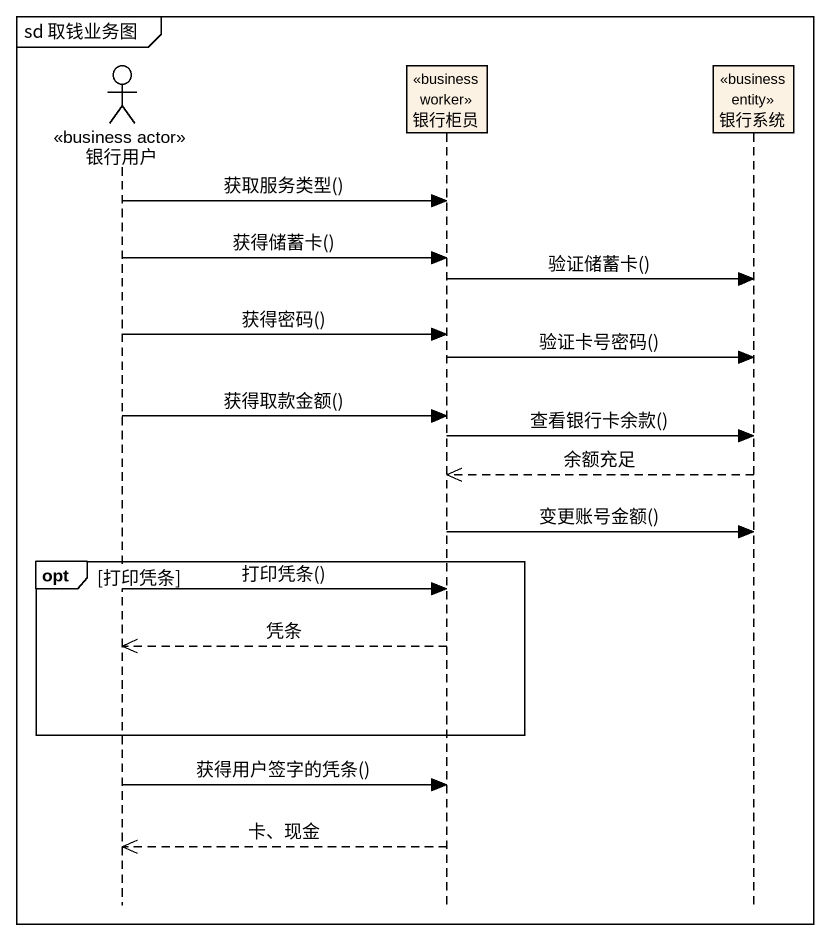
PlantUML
@startuml
mainframe sd 取钱业务图
hide footbox
actor 银行用户 <<business actor>>
participant 银行柜员 <<business worker>>
participant 银行系统 <<business entity>>

银行用户 -> 银行柜员 : 获取服务类型()
银行用户 -> 银行柜员 : 获得储蓄卡()
银行柜员 -> 银行系统 : 验证储蓄卡()
银行用户 -> 银行柜员 : 获得密码()
银行柜员 -> 银行系统 : 验证卡号密码()
银行用户 -> 银行柜员 : 获得取款金额()
银行柜员 -> 银行系统 : 查看银行卡余款()
银行系统 -->> 银行柜员 : 余额充足
银行柜员 -> 银行系统 : 变更账号金额()
opt 打印凭条
  银行用户 -> 银行柜员 : 打印凭条()
  银行柜员 -->> 银行用户 : 凭条
end
银行用户 -> 银行柜员 : 获得用户签字的凭条()
银行柜员 -->> 银行用户 : 卡、现金
@enduml
